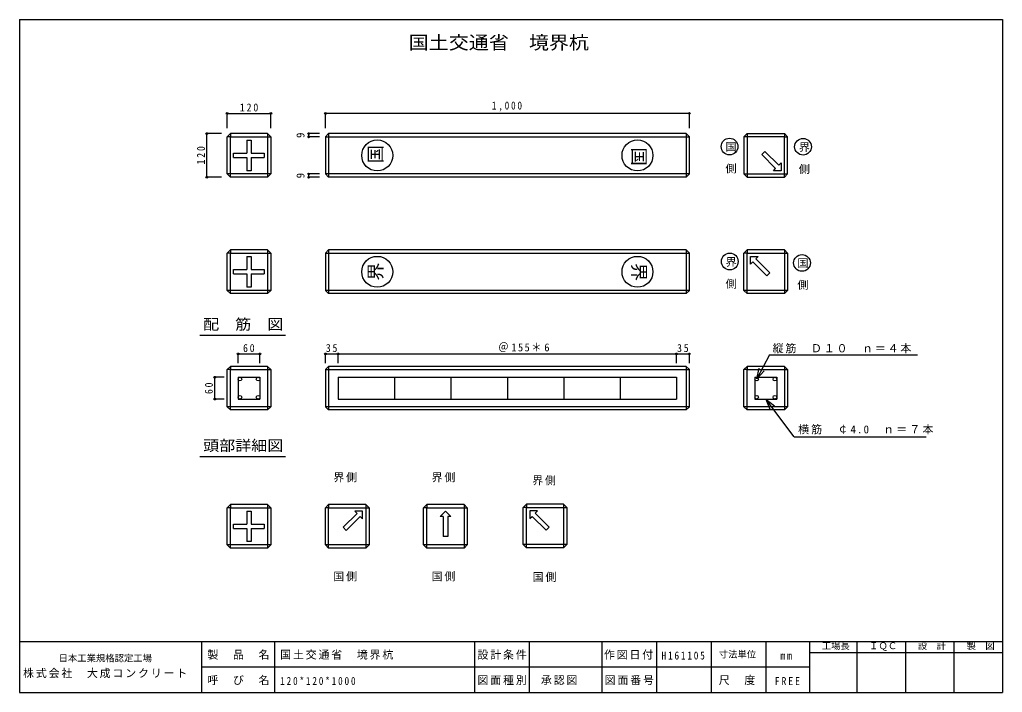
# Model space of a CAD drawing. Units: millimetres, scale not verified. Extents: x -1350 to 4230, y -950 to 900.
# Drawn here: x -1350 to 1350, y -950 to 900 of the extents above; entities that cross this region are included whole.
import ezdxf
from ezdxf.enums import TextEntityAlignment as Align

# ---------------------------------------------------------------- set-up
doc = ezdxf.new("R2010")
doc.units = ezdxf.units.MM
doc.header["$LTSCALE"] = 10
doc.header["$PDMODE"] = 32
doc.header["$PDSIZE"] = 5
for name, color, linetype in [('0-1', 7, 'Continuous'), ('0-2', 2, 'Continuous'), ('0-3', 4, 'Continuous'), ('F-0', 2, 'Continuous')]:
    doc.layers.add(name, color=color, linetype=linetype)
doc.styles.add('@ＭＳ ゴシック', font='')
doc.styles.add('ＭＳ ゴシック', font='')
doc.styles.get('@ＭＳ ゴシック').set_extended_font_data('@MS Gothic')
doc.styles.get('ＭＳ ゴシック').set_extended_font_data('MS Gothic')

msp = doc.modelspace()

# ---------------------------------------------------------------- linework, layer by layer
at = {"layer": '0-1'}
for p, q in [((-771, 586.56), (-780, 577.56)), ((-780, 475.56), (-780, 577.56)), ((-669, 586.56), (-771, 586.56)), ((-771, 466.56), (-771, 577.56)), ((-771, 577.56), (-660, 577.56)), ((-726, 568.56), (-726, 532.56)), ((-660, 577.56), (-669, 586.56)), ((-669, 586.56), (-669, 466.56)), ((-660, 577.56), (-660, 475.56)), ((-510, 577.56), (-501, 586.56)), ((-510, 577.56), (-510, 475.56)), ((-510, 577.56), (490, 577.56)), ((481, 586.56), (-501, 586.56)), ((-501, 586.56), (-501, 466.56)), ((481, 586.56), (490, 577.56)), ((481, 586.56), (481, 466.56)), ((490, 475.56), (490, 577.56)), ((640, 577.56), (649, 586.56)), ((640, 577.56), (640, 475.56)), ((751, 577.56), (640, 577.56)), ((649, 586.56), (751, 586.56)), ((649, 586.56), (649, 466.56)), ((751, 586.56), (760, 577.56)), ((751, 466.56), (751, 577.56)), ((760, 475.56), (760, 577.56)), ((-762, 520.56), (-726, 520.56)), ((-726, 520.56), (-726, 484.56)), ((-714, 520.56), (-678, 520.56)), ((688.95, 529.13), (697.43, 537.62)), ((727.15, 490.93), (688.95, 529.13)), ((735.64, 499.41), (697.43, 537.62)), ((735.64, 499.41), (742, 505.78)), ((742, 505.78), (742, 484.56)), ((-780, 475.56), (-771, 466.56)), ((-660, 475.56), (-780, 475.56)), ((-669, 466.56), (-771, 466.56)), ((-669, 466.56), (-660, 475.56)), ((-510, 475.56), (-501, 466.56)), ((490, 475.56), (-510, 475.56)), ((481, 466.56), (-501, 466.56)), ((490, 475.56), (481, 466.56)), ((649, 466.56), (640, 475.56)), ((640, 475.56), (760, 475.56)), ((649, 466.56), (751, 466.56)), ((760, 475.56), (751, 466.56)), ((-771, 266.56), (-780, 257.56)), ((-780, 155.56), (-780, 257.56)), ((-669, 266.56), (-771, 266.56)), ((-771, 146.56), (-771, 257.56)), ((-771, 257.56), (-660, 257.56)), ((-726, 248.56), (-726, 212.56)), ((-660, 257.56), (-669, 266.56)), ((-669, 266.56), (-669, 146.56)), ((-660, 257.56), (-660, 155.56)), ((-510, 257.56), (-501, 266.56)), ((-510, 257.56), (-510, 155.56)), ((-510, 257.56), (490, 257.56)), ((481, 266.56), (-501, 266.56)), ((-501, 266.56), (-501, 146.56)), ((481, 266.56), (490, 257.56)), ((481, 266.56), (481, 146.56)), ((490, 155.56), (490, 257.56)), ((649, 266.56), (640, 257.56)), ((640, 155.56), (640, 257.56)), ((751, 266.56), (649, 266.56)), ((649, 146.56), (649, 257.56)), ((649, 257.56), (760, 257.56)), ((658, 227.35), (658, 248.56)), ((760, 257.56), (751, 266.56)), ((751, 266.56), (751, 146.56)), ((760, 257.56), (760, 155.56)), ((664.36, 233.71), (658, 227.35)), ((664.36, 233.71), (702.57, 195.51)), ((672.85, 242.2), (711.05, 204)), ((-762, 200.56), (-726, 200.56)), ((-726, 200.56), (-726, 164.56)), ((-714, 200.56), (-678, 200.56)), ((711.05, 204), (702.57, 195.51)), ((-780, 155.56), (-771, 146.56)), ((-660, 155.56), (-780, 155.56)), ((-669, 146.56), (-771, 146.56)), ((-669, 146.56), (-660, 155.56)), ((-510, 155.56), (-501, 146.56)), ((490, 155.56), (-510, 155.56)), ((481, 146.56), (-501, 146.56)), ((490, 155.56), (481, 146.56)), ((640, 155.56), (649, 146.56)), ((760, 155.56), (640, 155.56)), ((751, 146.56), (649, 146.56)), ((751, 146.56), (760, 155.56)), ((-771, -53.44), (-780, -62.44)), ((-669, -53.44), (-771, -53.44)), ((-660, -62.44), (-669, -53.44)), ((-669, -53.44), (-669, -173.44)), ((-510, -62.44), (-501, -53.44)), ((481, -53.44), (-501, -53.44)), ((-501, -53.44), (-501, -173.44)), ((481, -53.44), (490, -62.44)), ((481, -53.44), (481, -173.44)), ((649, -53.44), (640, -62.44)), ((751, -53.44), (649, -53.44)), ((760, -62.44), (751, -53.44)), ((751, -53.44), (751, -173.44)), ((-771, -173.44), (-771, -62.44)), ((-771, -62.44), (-660, -62.44)), ((-660, -62.44), (-660, -164.44)), ((-510, -62.44), (-510, -164.44)), ((-510, -62.44), (490, -62.44)), ((490, -164.44), (490, -62.44)), ((640, -164.44), (640, -62.44)), ((649, -173.44), (649, -62.44)), ((649, -62.44), (760, -62.44)), ((760, -62.44), (760, -164.44)), ((-780, -164.44), (-771, -173.44)), ((-660, -164.44), (-780, -164.44)), ((-669, -173.44), (-771, -173.44)), ((-669, -173.44), (-660, -164.44)), ((-510, -164.44), (-501, -173.44)), ((490, -164.44), (-510, -164.44)), ((481, -173.44), (-501, -173.44)), ((490, -164.44), (481, -173.44)), ((640, -164.44), (649, -173.44)), ((760, -164.44), (640, -164.44)), ((751, -173.44), (649, -173.44)), ((751, -173.44), (760, -164.44)), ((-771, -433.44), (-780, -442.44)), ((-780, -544.44), (-780, -442.44)), ((-669, -433.44), (-771, -433.44)), ((-771, -553.44), (-771, -442.44)), ((-771, -442.44), (-660, -442.44)), ((-726, -451.44), (-726, -487.44)), ((-660, -442.44), (-669, -433.44)), ((-669, -433.44), (-669, -553.44)), ((-660, -442.44), (-660, -544.44)), ((-501, -433.44), (-510, -442.44)), ((-510, -544.44), (-510, -442.44)), ((-399, -433.44), (-501, -433.44)), ((-501, -553.44), (-501, -442.44)), ((-501, -442.44), (-390, -442.44)), ((-422.85, -457.8), (-461.05, -496)), ((-408, -472.65), (-408, -451.44)), ((-390, -442.44), (-399, -433.44)), ((-399, -433.44), (-399, -553.44)), ((-390, -442.44), (-390, -544.44)), ((-231, -433.44), (-240, -442.44)), ((-240, -544.44), (-240, -442.44)), ((-129, -433.44), (-231, -433.44)), ((-231, -553.44), (-231, -442.44)), ((-231, -442.44), (-120, -442.44)), ((-195, -466.44), (-180, -451.44)), ((-120, -442.44), (-129, -433.44)), ((-129, -433.44), (-129, -553.44)), ((-120, -442.44), (-120, -544.44)), ((42.45, -432.34), (33.45, -441.34)), ((33.45, -543.34), (33.45, -441.34)), ((144.45, -432.34), (42.45, -432.34)), ((42.45, -552.34), (42.45, -441.34)), ((42.45, -441.34), (153.45, -441.34)), ((73.08, -451.1), (51.87, -451.1)), ((66.71, -457.46), (73.08, -451.1)), ((66.71, -457.46), (104.92, -495.66)), ((153.45, -441.34), (144.45, -432.34)), ((144.45, -432.34), (144.45, -552.34)), ((153.45, -441.34), (153.45, -543.34)), ((-414.36, -466.29), (-452.57, -504.49)), ((-414.36, -466.29), (-408, -472.65)), ((-186, -466.44), (-195, -466.44)), ((-186, -466.44), (-186, -521.44)), ((-174, -466.44), (-174, -521.44)), ((58.23, -465.95), (96.43, -504.15)), ((-762, -499.44), (-726, -499.44)), ((-726, -499.44), (-726, -535.44)), ((-714, -499.44), (-678, -499.44)), ((-461.05, -496), (-452.57, -504.49)), ((96.43, -504.15), (104.92, -495.66)), ((-780, -544.44), (-771, -553.44)), ((-660, -544.44), (-780, -544.44)), ((-669, -553.44), (-771, -553.44)), ((-669, -553.44), (-660, -544.44)), ((-510, -544.44), (-501, -553.44)), ((-390, -544.44), (-510, -544.44)), ((-399, -553.44), (-501, -553.44)), ((-399, -553.44), (-390, -544.44)), ((-240, -544.44), (-231, -553.44)), ((-120, -544.44), (-240, -544.44)), ((-129, -553.44), (-231, -553.44)), ((-129, -553.44), (-120, -544.44)), ((33.45, -543.34), (42.45, -552.34)), ((153.45, -543.34), (33.45, -543.34)), ((144.45, -552.34), (42.45, -552.34)), ((144.45, -552.34), (153.45, -543.34))]:
    msp.add_line(p, q, dxfattribs=at)
for points in [[(-771, 586.56), (-771, 577.56), (-780, 577.56)], [(-726, 568.56), (-714, 568.56), (-714, 532.56), (-678, 532.56), (-678, 520.56)], [(751, 586.56), (751, 577.56), (760, 577.56)], [(-762, 520.56), (-762, 532.56), (-726, 532.56)], [(-714, 520.56), (-714, 484.56), (-726, 484.56)], [(742, 484.56), (720.79, 484.56), (727.15, 490.93)], [(-771, 266.56), (-771, 257.56), (-780, 257.56)], [(-726, 248.56), (-714, 248.56), (-714, 212.56), (-678, 212.56), (-678, 200.56)], [(649, 266.56), (649, 257.56), (640, 257.56)], [(658, 248.56), (679.21, 248.56), (672.85, 242.2)], [(-762, 200.56), (-762, 212.56), (-726, 212.56)], [(-714, 200.56), (-714, 164.56), (-726, 164.56)], [(-771, -53.44), (-771, -62.44), (-780, -62.44)], [(649, -53.44), (649, -62.44), (640, -62.44)], [(-771, -433.44), (-771, -442.44), (-780, -442.44)], [(-726, -451.44), (-714, -451.44), (-714, -487.44), (-678, -487.44), (-678, -499.44)], [(-501, -433.44), (-501, -442.44), (-510, -442.44)], [(-408, -451.44), (-429.21, -451.44), (-422.85, -457.8)], [(-231, -433.44), (-231, -442.44), (-240, -442.44)], [(-180, -451.44), (-165, -466.44), (-174, -466.44)], [(42.45, -432.34), (42.45, -441.34), (33.45, -441.34)], [(51.87, -451.1), (51.87, -472.31), (58.23, -465.95)], [(-762, -499.44), (-762, -487.44), (-726, -487.44)], [(-714, -499.44), (-714, -535.44), (-726, -535.44)]]:
    msp.add_lwpolyline(points, dxfattribs=at)
for centre in [(-367.5, 526.56), (347.5, 526.56), (-367.5, 206.56), (347.5, 206.56)]:
    msp.add_circle(centre, 42.5, dxfattribs=at)
at = {"layer": '0-2'}
for p, q in [((-750, -83.44), (-690, -83.44)), ((-690, -83.44), (-690, -143.44)), ((-475, -83.44), (455, -83.44)), ((-475, -83.44), (-475, -143.44)), ((-320, -83.44), (-320, -143.44)), ((-165, -83.44), (-165, -143.44)), ((-10, -83.44), (-10, -143.44)), ((145, -83.44), (145, -143.44)), ((300, -83.44), (300, -143.44)), ((455, -83.44), (455, -143.44)), ((670, -83.44), (730, -83.44)), ((730, -83.44), (730, -143.44)), ((-475, -143.44), (455, -143.44))]:
    msp.add_line(p, q, dxfattribs=at)
for points in [[(-750, -83.44), (-750, -143.44), (-690, -143.44)], [(670, -83.44), (670, -143.44), (730, -143.44)]]:
    msp.add_lwpolyline(points, dxfattribs=at)
for centre in [(-745, -88.44), (-695, -88.44), (675, -88.44), (725, -88.44), (-745, -138.44), (-695, -138.44), (675, -138.44), (725, -138.44)]:
    msp.add_circle(centre, 5, dxfattribs=at)
at = {"layer": '0-3'}
for p, q in [((-780, 642.14), (-660, 642.14)), ((-780, 601.57), (-780, 642.14)), ((-660, 601.57), (-660, 642.14)), ((490, 642.14), (-510, 642.14)), ((-510, 601.57), (-510, 642.14)), ((490, 601.57), (490, 642.14)), ((-835.58, 466.56), (-835.58, 586.56)), ((-795, 586.56), (-835.58, 586.56)), ((-555.93, 586.56), (-555.93, 577.56)), ((-525.71, 586.56), (-555.93, 586.56)), ((-525.71, 577.56), (-555.93, 577.56)), ((-795, 466.56), (-835.58, 466.56)), ((-555.93, 475.56), (-555.93, 466.56)), ((-525.71, 475.56), (-555.93, 475.56)), ((-525.71, 466.56), (-555.93, 466.56)), ((-750, -19.4), (-690, -19.4)), ((-750, -45.14), (-750, -19.4)), ((-690, -45.14), (-690, -19.4)), ((-510, -19.4), (-475, -19.4)), ((-510, -45.14), (-510, -19.4)), ((490, -45.14), (490, -19.4)), ((710.67, -21.34), (1116.9, -21.34)), ((-780, -164.44), (-780, -62.44)), ((675.28, -87.67), (695.77, -65.76)), ((-814.03, -143.44), (-814.03, -83.44)), ((-788.29, -83.44), (-814.03, -83.44)), ((-788.29, -143.44), (-814.03, -143.44)), ((700, -143.44), (711.19, -171.27)), ((778.17, -247.55), (1140.59, -247.55)), ((-174, -521.44), (-186, -521.44))]:
    msp.add_line(p, q, dxfattribs=at)
at = {"layer": '0-3', "color": 2}
for p, q in [((-854.66, 32.07), (-620, 32.07)), ((-854.66, -301.4), (-620, -301.4))]:
    msp.add_line(p, q, dxfattribs=at)
at = {"layer": '0-3'}
for points in [[(-475, -45.14), (-475, -19.4), (455, -19.4)], [(455, -45.14), (455, -19.4), (490, -19.4)], [(710.67, -21.34), (675.28, -87.67), (682.07, -58.45)], [(778.17, -247.55), (700, -143.44), (723.61, -161.95)]]:
    msp.add_lwpolyline(points, dxfattribs=at)
for centre in [(600.45, 550.85), (802.35, 550.52), (601.16, 234.86), (799.55, 230.85)]:
    msp.add_circle(centre, 23, dxfattribs=at)
for p in [(-780, 642.14), (-660, 642.14), (-510, 642.14), (490, 642.14), (-835.58, 586.56), (-555.93, 586.56), (-555.93, 577.56), (-835.58, 466.56), (-555.93, 475.56), (-555.93, 466.56), (-750, -19.4), (-690, -19.4), (-510, -19.4), (-475, -19.4), (455, -19.4), (490, -19.4), (-814.03, -83.44), (-814.03, -143.44)]:
    msp.add_point(p, dxfattribs=at)
at = {"layer": 'F-0'}
for p, q in [((-1350, 900), (-1350, -950)), ((-1350, 900), (1350, 900)), ((1350, 900), (1350, -950)), ((-1350, -810), (1350, -810)), ((-850, -810), (-850, -950)), ((-650, -810), (-650, -950)), ((-100, -810), (-100, -950)), ((50, -810), (50, -950)), ((250, -810), (250, -950)), ((400, -810), (400, -950)), ((550, -810), (550, -950)), ((700, -810), (700, -950)), ((820, -810), (820, -950)), ((950, -810), (950, -950)), ((1084, -810), (1084, -950)), ((1217, -810), (1217, -950)), ((820, -840), (1350, -840)), ((-850, -880), (820, -880)), ((-1350, -950), (1350, -950))]:
    msp.add_line(p, q, dxfattribs=at)

# ---------------------------------------------------------------- texts
at = {"layer": '0-1', "color": 3, "style": 'ＭＳ ゴシック'}
for s, rotation, p in [('国', 90, (-342.68, 504.89)), ('国', 270, (322.33, 548.24)), ('界', 90, (-342.68, 182.19)), ('界', 270, (322.32, 230.94))]:
    msp.add_text(s, height=36.66, rotation=rotation, dxfattribs=at).set_placement(p, align=Align.BOTTOM_LEFT)
at = {"layer": '0-3', "color": 3, "style": 'ＭＳ ゴシック', "width": 1.1}
msp.add_text('国土交通省\u3000境界杭', height=36.66, dxfattribs=at).set_placement((-280.95, 807.68), align=Align.BOTTOM_LEFT)
at = {"layer": '0-3', "color": 7}
for s, rotation, style, p in [('9', 90, 'ＭＳ ゴシック', (-560.93, 574.56)), ('国', 270, '@ＭＳ ゴシック', (586.2, 566.03)), ('界', 270, '@ＭＳ ゴシック', (787.71, 564.62)), ('側', 270, '@ＭＳ ゴシック', (586.2, 506.03)), ('側', 270, '@ＭＳ ゴシック', (787.71, 504.62)), ('9', 90, 'ＭＳ ゴシック', (-560.93, 463.56)), ('界', 270, '@ＭＳ ゴシック', (586.51, 248.96)), ('国', 270, '@ＭＳ ゴシック', (783.8, 246.03)), ('側', 270, '@ＭＳ ゴシック', (586.51, 188.96)), ('側', 270, '@ＭＳ ゴシック', (783.8, 186.03))]:
    msp.add_text(s, height=21.99, rotation=rotation, dxfattribs=dict(at, style=style)).set_placement(p, align=Align.BOTTOM_LEFT)
at = {"layer": '0-3', "color": 7, "style": 'ＭＳ ゴシック', "width": 1.1}
for s, p in [('配\u3000筋\u3000図', (-845.8, 38.72)), ('頭部詳細図', (-845.8, -294.76))]:
    msp.add_text(s, height=29.33, dxfattribs=at).set_placement(p, align=Align.BOTTOM_LEFT)
at = {"layer": '0-3', "color": 7, "char_height": 21.99, "attachment_point": 7, "style": 'ＭＳ ゴシック'}
for s, insert in [('\\T1.38;\\W0.9;120', (-745, 647.14)), ('\\T1.38;\\W0.85;1,000', (-52.5, 647.14)), ('\\T1.36;\\W0.9;60', (-736.25, -14.4)), ('\\T1.36;\\W0.9;35', (-508.75, -14.4)), ('\\T1.27;\\W0.95;＠155＊6', (-35, -14.4)), ('\\T1.36;\\W0.9;35', (456.25, -14.4)), ('\\T1.17;縦筋\u3000Ｄ１０\u3000ｎ＝４本', (719, -17.53)), ('\\T1.2;横筋\u3000￠4.0\u3000ｎ＝７本', (788.83, -240.44)), ('\\T1.17;界側', (-488.13, -372.27)), ('\\T1.17;界側', (-218.13, -372.27)), ('\\T1.17;界側', (58.24, -380.85)), ('\\T1.17;国側', (-488.13, -644.6)), ('\\T1.17;国側', (-218.13, -644.6)), ('\\T1.17;国側', (59.6, -646.27))]:
    msp.add_mtext(s, dxfattribs=dict(at, insert=insert))
at = {"layer": '0-3', "color": 7, "char_height": 21.99, "attachment_point": 7, "rotation": 90, "style": 'ＭＳ ゴシック'}
for s, insert in [('\\T1.38;\\W0.9;120', (-840.58, 501.56)), ('\\T1.36;\\W0.9;60', (-819.03, -129.69))]:
    msp.add_mtext(s, dxfattribs=dict(at, insert=insert))
at = {"layer": 'F-0', "color": 4, "style": 'ＭＳ ゴシック'}
for s, p in [('寸法単位', (570.88, -860)), ('工場長', (853.95, -836.76)), ('ＩＱＣ', (983.95, -836.76)), ('設\u3000計', (1117.95, -836.76)), ('製\u3000図', (1251.95, -836.76)), ('日本工業規格認定工場', (-1243.11, -870.61))]:
    msp.add_text(s, height=18.33, dxfattribs=at).set_placement(p, align=Align.BOTTOM_LEFT)
at = {"layer": 'F-0', "color": 7, "char_height": 21.99, "attachment_point": 7, "style": 'ＭＳ ゴシック'}
for s, insert in [('\\T1.17;製\u3000品\u3000名', (-834.17, -860)), ('\\T1.17;国土交通省\u3000境界杭', (-634.17, -860)), ('\\T1.17;設計条件', (-92.05, -860)), ('\\T1.17;作図日付', (255.36, -860)), ('\\T1.39;\\W0.85;H161105', (413.79, -860)), ('\\T1.36;\\W0.9;mm', (740.15, -860)), ('\\T1.17;株式会社\u3000大成コンクリート', (-1340.61, -911.02)), ('\\T1.17;呼\u3000び\u3000名', (-834.17, -930)), ('\\T1.39;\\W0.85;120*120*1000', (-634.17, -930)), ('\\T1.17;図面種別', (-92.05, -930)), ('\\T1.17;承認図', (82.19, -930)), ('\\T1.17;図面番号', (257.38, -930)), ('\\T1.17;尺\u3000度', (570.88, -930)), ('\\T1.38;\\W0.9;FREE', (724.6, -930))]:
    msp.add_mtext(s, dxfattribs=dict(at, insert=insert))

doc.saveas('drawing.dxf')
